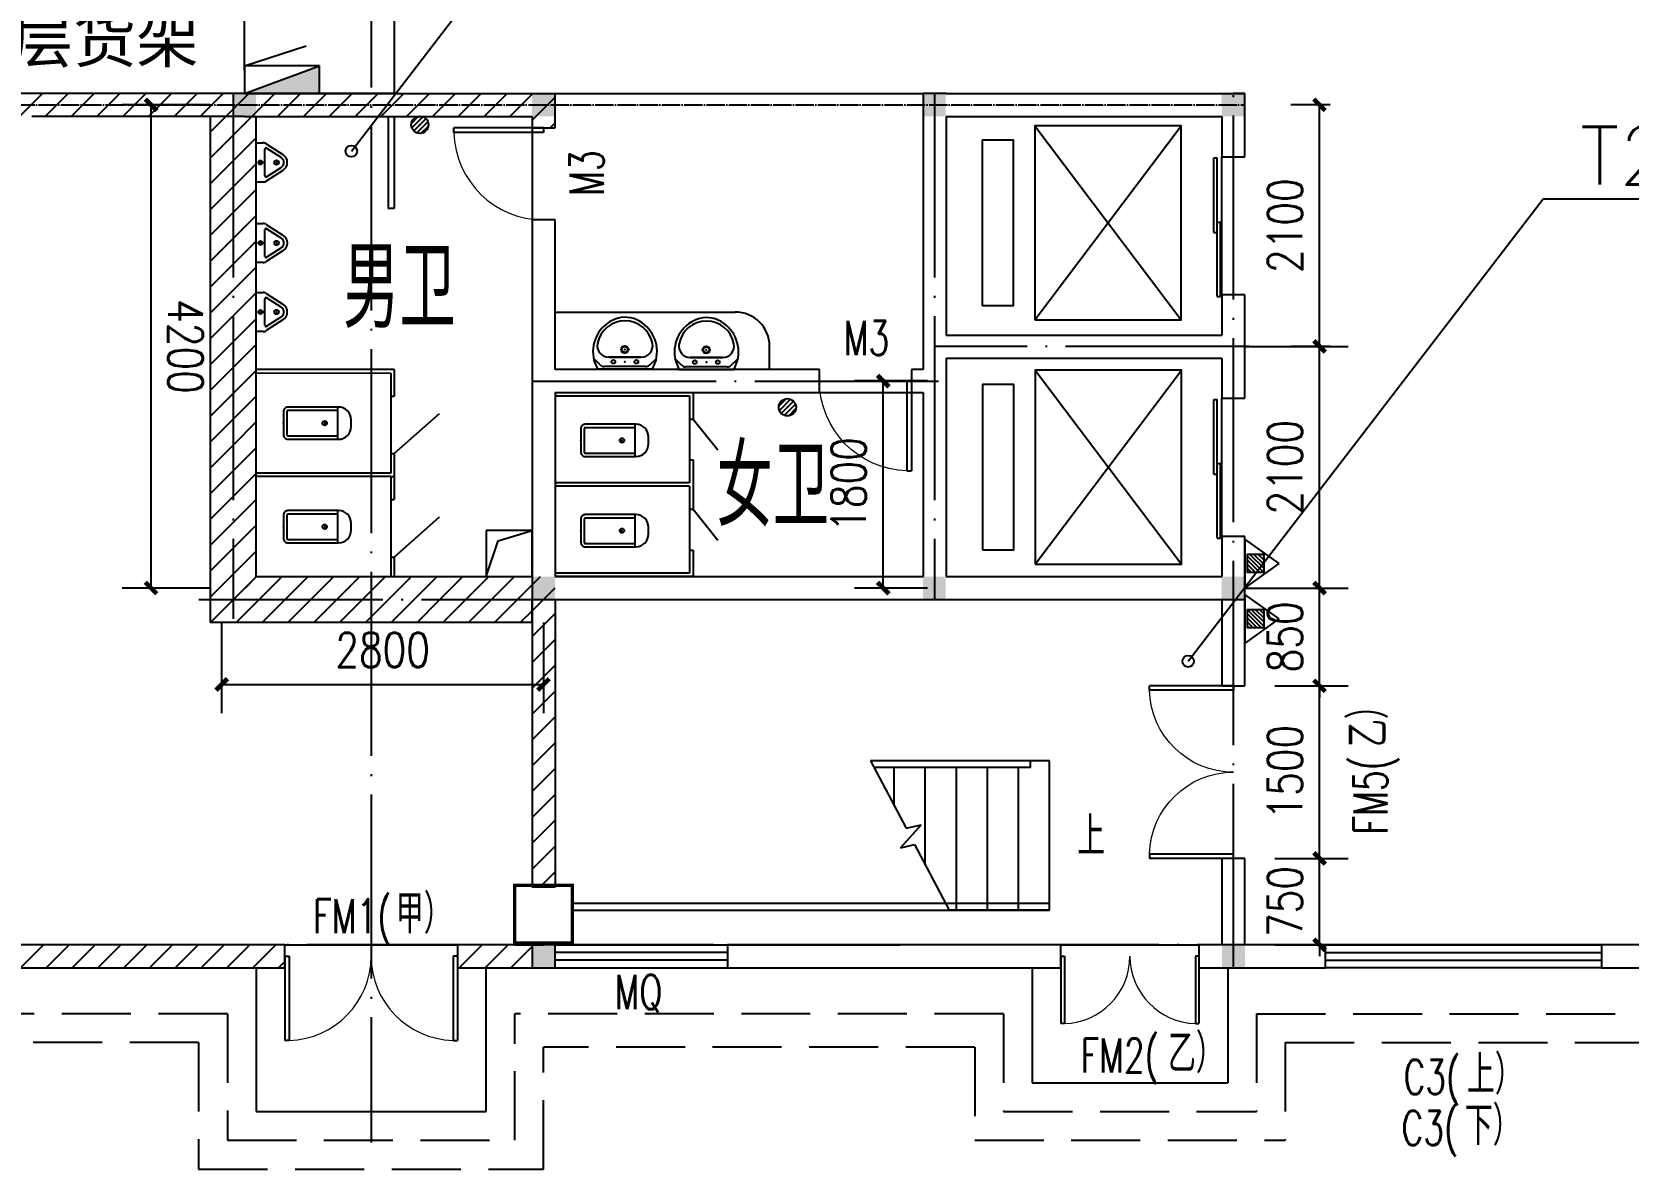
# Model space of a CAD drawing. Header units: millimetres. Extents: x 591771 to 1936534, y -622016 to 355666.
# Drawn here: x 619606 to 633488, y 241933 to 251817 of the extents above; entities that cross this region are included whole.
import ezdxf

# ---------------------------------------------------------------- set-up
doc = ezdxf.new("R2010")
doc.units = ezdxf.units.MM
doc.header["$LTSCALE"] = 80
doc.linetypes.add('DASH', pattern=[0.35, 0.25, -0.1])
doc.linetypes.add('DOTE', pattern=[2.42, 2, -0.2, 0.02, -0.2])
for name, color, linetype in [('00_LAYOUT', 7, 'Continuous'), ('\\M+5BDA8-\\M+5B3DF\\M+5B4E7', 3, 'Continuous'), ('\\M+5BDA8-\\M+5B4B0', 4, 'Continuous'), ('\\M+5BDA8-\\M+5BCFD\\M+5CDB7', 3, 'Continuous'), ('\\M+5BDA8-\\M+5BDE0\\M+5BEDF', 6, 'Continuous'), ('\\M+5BDA8-\\M+5C2A5\\M+5CCDD', 2, 'Continuous'), ('\\M+5BDA8-\\M+5C3C5', 4, 'Continuous'), ('\\M+5BDA8-\\M+5C3C5\\M+5B4B0\\M+5B1E0\\M+5BAC5', 7, 'Continuous'), ('\\M+5BDA8-\\M+5C7BD-\\M+5D7A9', 31, 'Continuous'), ('\\M+5BDA8-\\M+5D6E1', 17, 'DOTE'), ('\\M+5C1A2\\M+5C3E6\\M+5CFDF\\M+5CCF51', 7, 'Continuous'), ('\\M+5C1A2\\M+5C3E6\\M+5CFDF\\M+5CCF55', 140, 'Continuous'), ('\\M+5C1A2\\M+5C3E6\\M+5CFF4\\M+5CCF53', 252, 'Continuous'), ('\\M+5C5C5\\M+5CBAE', 1, 'Continuous'), ('EQUIP_\\M+5CFFB\\M+5BBF0\\M+5CBA8', 7, 'Continuous'), ('MHQ', 2, 'Continuous'), ('PUB_TEXT', 7, 'Continuous'), ('STAIR', 2, 'Continuous'), ('WALL', 31, 'Continuous')]:
    doc.layers.add(name, color=color, linetype=linetype)
doc.styles.add('_HZTXT', font='txt.shx', dxfattribs={"width": 0.8, "bigfont": 'hztxt.shx'})
doc.styles.add('A-STANDARD', font='SIMPLEX', dxfattribs={"bigfont": 'GBCBIG'})
doc.styles.add('A-WIN-LABEL', font='SIMPLEX', dxfattribs={"bigfont": 'GBCBIG'})
doc.styles.add('DIM_FONT', font='SIMPLEX.shx', dxfattribs={"width": 0.8})
doc.styles.get("Standard").update_dxf_attribs({"font": 'txt.shx', "height": 100, "bigfont": 'gbcbig.shx'})
doc.dimstyles.new('DIMN', dxfattribs={"dimtxt": 300, "dimasz": 100, "dimexe": 250, "dimexo": 300, "dimgap": 150, "dimtad": 1, "dimdec": 0, "dimzin": 0, "dimdsep": 46, "dimtxsty": 'DIM_FONT', "dimblk": 'ARCHTICK', "dimcen": 0.09, "dimclrt": 7, "dimazin": 2, "dimtfac": 1, "dimtdec": 0, "dimtix": 1, "dimtmove": 2, "dimatfit": 3, "dimldrblk": 'ARCHTICK', "dimfxl": 0, "dimtolj": 1, "dimtzin": 0, "dimarcsym": 0})
pattern_1 = [(45, (0, 0), (-112.2532, 112.2532), [])]

# ---------------------------------------------------------------- blocks, each defined once
blk = doc.blocks.new('A$C0A5937B2')
at = {"layer": 'MHQ'}
h = blk.add_hatch(dxfattribs=at)
h.set_pattern_fill('ANSI31', color=256, scale=10, style=0)
h.set_pattern_definition([(45, (9411.13, -1370.382), (-22.45064, 22.45064), [])])
h.paths.add_polyline_path([(363, 204), (162, 204), (162, 27), (363, 27)])
for points in [[(266, 371), (0, 0), (533, 0)], [(162, 204), (363, 204), (363, 27), (162, 27)]]:
    blk.add_lwpolyline(points, close=True, dxfattribs=at)
blk = doc.blocks.new('A$C152640FC')
at = {"layer": 'MHQ', "rotation": 270}
for p in [(0, 1135), (0, 533)]:
    blk.add_blockref('A$C0A5937B2', p, dxfattribs=at)
blk = doc.blocks.new('A$C56224EAA')
at = {"layer": 'MHQ', "xscale": 0.8, "yscale": 0.8, "zscale": 0.8, "rotation": 90}
blk.add_blockref('A$C152640FC', (908, 0), dxfattribs=at)
blk = doc.blocks.new('$TWTSYS$00000508')
for p, q in [((-0.5, 0.5), (0.324, 1.224)), ((-0.5, 0.5), (-0.5, -0.5)), ((-0.5, -0.5), (0.5, 0.5)), ((0.5, 0.5), (-0.5, 0.5)), ((0.5, -0.5), (0.5, 0.5)), ((-0.5, -0.5), (0.5, -0.5))]:
    blk.add_line(p, q)
blk.add_solid([(0.5, -0.5), (0.5, 0.5), (-0.5, -0.5)])
blk = doc.blocks.new('_ArchTick')
at = {"color": 0, "linetype": 'ByBlock', "const_width": 0.4}
blk.add_lwpolyline([(-0.5, -0.5), (0.5, 0.5)], dxfattribs=at)
blk = doc.blocks.new('*D229')
at = {"layer": '\\M+5BDA8-\\M+5B3DF\\M+5B4E7', "color": 0, "lineweight": -2, "transparency": 16777216}
for p, q in [((621156, 251183), (620392, 251183)), ((620642, 246983), (620642, 251183)), ((621156, 246983), (620392, 246983))]:
    blk.add_line(p, q, dxfattribs=at)
at = {"layer": 'Defpoints', "color": 0, "transparency": 16777216}
for p in [(620642, 251183), (621456, 251183), (621456, 246983)]:
    blk.add_point(p, dxfattribs=at)
at = {"layer": '\\M+5BDA8-\\M+5B3DF\\M+5B4E7', "color": 0, "lineweight": -2, "transparency": 16777216, "xscale": 100, "yscale": 100, "zscale": 100}
for p, rotation in [((620642, 251183), 90.00007879967757), ((620642, 246983), 270.0000787996776)]:
    blk.add_blockref('_ArchTick', p, dxfattribs=dict(at, rotation=rotation))
at = {"layer": '\\M+5BDA8-\\M+5B3DF\\M+5B4E7', "color": 7, "transparency": 16777216, "insert": (620942, 249083), "char_height": 300, "attachment_point": 5, "rotation": 270.0001, "style": 'DIM_FONT'}
blk.add_mtext('\\A1;4200', dxfattribs=at)
blk = doc.blocks.new('*D241')
at = {"layer": '\\M+5BDA8-\\M+5B3DF\\M+5B4E7', "color": 0, "lineweight": -2, "transparency": 16777216}
for p, q in [((630417, 244633), (631055, 244633)), ((630805, 244633), (630805, 244733)), ((630805, 243883), (630805, 244633)), ((630417, 243883), (631055, 243883)), ((630805, 243883), (630805, 243783))]:
    blk.add_line(p, q, dxfattribs=at)
at = {"layer": 'Defpoints', "color": 0, "transparency": 16777216}
for p in [(630117, 244633), (630805, 244633), (630117, 243883)]:
    blk.add_point(p, dxfattribs=at)
at = {"layer": '\\M+5BDA8-\\M+5B3DF\\M+5B4E7', "color": 0, "lineweight": -2, "transparency": 16777216, "xscale": 100, "yscale": 100, "zscale": 100}
for p, rotation in [((630805, 244633), 270), ((630805, 243883), 90)]:
    blk.add_blockref('_ArchTick', p, dxfattribs=dict(at, rotation=rotation))
at = {"layer": '\\M+5BDA8-\\M+5B3DF\\M+5B4E7', "color": 7, "transparency": 16777216, "insert": (630505, 244258), "char_height": 300, "attachment_point": 5, "rotation": 90, "style": 'DIM_FONT'}
blk.add_mtext('\\A1;750', dxfattribs=at)
blk = doc.blocks.new('*D242')
at = {"layer": '\\M+5BDA8-\\M+5B3DF\\M+5B4E7', "color": 0, "lineweight": -2, "transparency": 16777216}
for p, q in [((630417, 246133), (631055, 246133)), ((630805, 244633), (630805, 246133)), ((630417, 244633), (631055, 244633))]:
    blk.add_line(p, q, dxfattribs=at)
at = {"layer": 'Defpoints', "color": 0, "transparency": 16777216}
for p in [(630117, 246133), (630805, 246133), (630117, 244633)]:
    blk.add_point(p, dxfattribs=at)
at = {"layer": '\\M+5BDA8-\\M+5B3DF\\M+5B4E7', "color": 0, "lineweight": -2, "transparency": 16777216, "xscale": 100, "yscale": 100, "zscale": 100}
for p, rotation in [((630805, 246133), 90), ((630805, 244633), 270)]:
    blk.add_blockref('_ArchTick', p, dxfattribs=dict(at, rotation=rotation))
at = {"layer": '\\M+5BDA8-\\M+5B3DF\\M+5B4E7', "color": 7, "transparency": 16777216, "insert": (630505, 245383), "char_height": 300, "attachment_point": 5, "rotation": 90, "style": 'DIM_FONT'}
blk.add_mtext('\\A1;1500', dxfattribs=at)
blk = doc.blocks.new('*D243')
at = {"layer": '\\M+5BDA8-\\M+5B3DF\\M+5B4E7', "color": 0, "lineweight": -2, "transparency": 16777216}
for p, q in [((630417, 246983), (631055, 246983)), ((630805, 246983), (630805, 247083)), ((630805, 246133), (630805, 246983)), ((630417, 246133), (631055, 246133)), ((630805, 246133), (630805, 246033))]:
    blk.add_line(p, q, dxfattribs=at)
at = {"layer": 'Defpoints', "color": 0, "transparency": 16777216}
for p in [(630117, 246983), (630805, 246983), (630117, 246133)]:
    blk.add_point(p, dxfattribs=at)
at = {"layer": '\\M+5BDA8-\\M+5B3DF\\M+5B4E7', "color": 0, "lineweight": -2, "transparency": 16777216, "xscale": 100, "yscale": 100, "zscale": 100}
for p, rotation in [((630805, 246983), 270), ((630805, 246133), 90)]:
    blk.add_blockref('_ArchTick', p, dxfattribs=dict(at, rotation=rotation))
at = {"layer": '\\M+5BDA8-\\M+5B3DF\\M+5B4E7', "color": 7, "transparency": 16777216, "insert": (630505, 246558), "char_height": 300, "attachment_point": 5, "rotation": 90, "style": 'DIM_FONT'}
blk.add_mtext('\\A1;850', dxfattribs=at)
blk = doc.blocks.new('*D537')
at = {"layer": '\\M+5BDA8-\\M+5B3DF\\M+5B4E7', "color": 0, "lineweight": -2, "transparency": 16777216}
for p, q in [((621256, 246683), (621256, 245895)), ((624056, 246683), (624056, 245895)), ((621256, 246145), (624056, 246145))]:
    blk.add_line(p, q, dxfattribs=at)
at = {"layer": 'Defpoints', "color": 0, "transparency": 16777216}
for p in [(621256, 246983), (624056, 246983), (624056, 246145)]:
    blk.add_point(p, dxfattribs=at)
at = {"layer": '\\M+5BDA8-\\M+5B3DF\\M+5B4E7', "color": 0, "lineweight": -2, "transparency": 16777216, "xscale": 100, "yscale": 100, "zscale": 100, "rotation": 180}
blk.add_blockref('_ArchTick', (621256, 246145), dxfattribs=at)
at = {"layer": '\\M+5BDA8-\\M+5B3DF\\M+5B4E7', "color": 0, "lineweight": -2, "transparency": 16777216, "xscale": 100, "yscale": 100, "zscale": 100}
blk.add_blockref('_ArchTick', (624056, 246145), dxfattribs=at)
at = {"layer": '\\M+5BDA8-\\M+5B3DF\\M+5B4E7', "color": 7, "transparency": 16777216, "insert": (622656, 246445), "char_height": 300, "attachment_point": 5, "style": 'DIM_FONT'}
blk.add_mtext('\\A1;2800', dxfattribs=at)
blk = doc.blocks.new('*D551')
at = {"layer": '\\M+5BDA8-\\M+5B3DF\\M+5B4E7', "color": 0, "lineweight": -2, "transparency": 16777216}
for p, q in [((630163, 249083), (631055, 249083)), ((630805, 246983), (630805, 249083)), ((630163, 246983), (631055, 246983))]:
    blk.add_line(p, q, dxfattribs=at)
at = {"layer": 'Defpoints', "color": 0, "transparency": 16777216}
for p in [(629863, 249083), (630805, 249083), (629863, 246983)]:
    blk.add_point(p, dxfattribs=at)
at = {"layer": '\\M+5BDA8-\\M+5B3DF\\M+5B4E7', "color": 0, "lineweight": -2, "transparency": 16777216, "xscale": 100, "yscale": 100, "zscale": 100}
for p, rotation in [((630805, 249083), 90), ((630805, 246983), 270)]:
    blk.add_blockref('_ArchTick', p, dxfattribs=dict(at, rotation=rotation))
at = {"layer": '\\M+5BDA8-\\M+5B3DF\\M+5B4E7', "color": 7, "transparency": 16777216, "insert": (630505, 248033), "char_height": 300, "attachment_point": 5, "rotation": 90, "style": 'DIM_FONT'}
blk.add_mtext('\\A1;2100', dxfattribs=at)
blk = doc.blocks.new('*D552')
at = {"layer": '\\M+5BDA8-\\M+5B3DF\\M+5B4E7', "color": 0, "lineweight": -2, "transparency": 16777216}
for p, q in [((630898, 251183), (630555, 251183)), ((630805, 249083), (630805, 251183)), ((630898, 249083), (630555, 249083))]:
    blk.add_line(p, q, dxfattribs=at)
at = {"layer": 'Defpoints', "color": 0, "transparency": 16777216}
for p in [(630805, 251183), (631198, 251183), (631198, 249083)]:
    blk.add_point(p, dxfattribs=at)
at = {"layer": '\\M+5BDA8-\\M+5B3DF\\M+5B4E7', "color": 0, "lineweight": -2, "transparency": 16777216, "xscale": 100, "yscale": 100, "zscale": 100}
for p, rotation in [((630805, 251183), 90), ((630805, 249083), 270)]:
    blk.add_blockref('_ArchTick', p, dxfattribs=dict(at, rotation=rotation))
at = {"layer": '\\M+5BDA8-\\M+5B3DF\\M+5B4E7', "color": 7, "transparency": 16777216, "insert": (630505, 250133), "char_height": 300, "attachment_point": 5, "rotation": 90, "style": 'DIM_FONT'}
blk.add_mtext('\\A1;2100', dxfattribs=at)
blk = doc.blocks.new('*D556')
at = {"layer": '\\M+5BDA8-\\M+5B3DF\\M+5B4E7', "color": 0, "lineweight": -2, "transparency": 16777216}
for p, q in [((611406, 251483), (611406, 253035)), ((621456, 251483), (621456, 253035)), ((611406, 252785), (621456, 252785))]:
    blk.add_line(p, q, dxfattribs=at)
at = {"layer": 'Defpoints', "color": 0, "transparency": 16777216}
for p in [(621456, 252785), (611406, 251183), (621456, 251183)]:
    blk.add_point(p, dxfattribs=at)
at = {"layer": '\\M+5BDA8-\\M+5B3DF\\M+5B4E7', "color": 0, "lineweight": -2, "transparency": 16777216, "xscale": 100, "yscale": 100, "zscale": 100, "rotation": 180}
blk.add_blockref('_ArchTick', (611406, 252785), dxfattribs=at)
at = {"layer": '\\M+5BDA8-\\M+5B3DF\\M+5B4E7', "color": 0, "lineweight": -2, "transparency": 16777216, "xscale": 100, "yscale": 100, "zscale": 100}
blk.add_blockref('_ArchTick', (621456, 252785), dxfattribs=at)
at = {"layer": '\\M+5BDA8-\\M+5B3DF\\M+5B4E7', "color": 7, "transparency": 16777216, "insert": (616431, 253085), "char_height": 300, "attachment_point": 5, "style": 'DIM_FONT'}
blk.add_mtext('\\A1;10050', dxfattribs=at)
blk = doc.blocks.new('*D560')
at = {"layer": '\\M+5BDA8-\\M+5B3DF\\M+5B4E7', "color": 0, "lineweight": -2, "transparency": 16777216}
for p, q in [((627396, 248783), (626760, 248783)), ((627010, 246983), (627010, 248783)), ((627396, 246983), (626760, 246983))]:
    blk.add_line(p, q, dxfattribs=at)
at = {"layer": 'Defpoints', "color": 0, "transparency": 16777216}
for p in [(627010, 248783), (627696, 248783), (627696, 246983)]:
    blk.add_point(p, dxfattribs=at)
at = {"layer": '\\M+5BDA8-\\M+5B3DF\\M+5B4E7', "color": 0, "lineweight": -2, "transparency": 16777216, "xscale": 100, "yscale": 100, "zscale": 100}
for p, rotation in [((627010, 248783), 90), ((627010, 246983), 270)]:
    blk.add_blockref('_ArchTick', p, dxfattribs=dict(at, rotation=rotation))
at = {"layer": '\\M+5BDA8-\\M+5B3DF\\M+5B4E7', "color": 7, "transparency": 16777216, "insert": (626710, 247883), "char_height": 300, "attachment_point": 5, "rotation": 90, "style": 'DIM_FONT'}
blk.add_mtext('\\A1;1800', dxfattribs=at)
blk = doc.blocks.new('\\M+5B6FE\\M+5CEAC\\M+5C3C5\\M+5BFE2$\\M+5CFB5\\M+5CDB3\\M+5CDBC\\M+5BFE2$00000108')
for p, q in [((-0.5, 0), (-0.5, 0.4875)), ((-0.475, 0.4875), (-0.5, 0.4875)), ((-0.475, 0), (-0.475, 0.4875)), ((0.475, 0), (0.475, 0.4875)), ((0.475, 0.4875), (0.5, 0.4875)), ((0.5, 0), (0.5, 0.4875)), ((-0.5, 0), (-0.475, 0)), ((0.5, 0), (0.475, 0))]:
    blk.add_line(p, q)
at = {"lineweight": 13}
for centre, start, end in [((-0.4875, 0), 0, 88.53072), ((0.4875, 0), 91.46928, 180)]:
    blk.add_arc(centre, 0.4875, start, end, dxfattribs=at)
blk = doc.blocks.new('\\M+5B6FE\\M+5CEAC\\M+5C3C5\\M+5BFE2$\\M+5CFB5\\M+5CDB3\\M+5CDBC\\M+5BFE2$00000140')
at = {"color": 0, "linetype": 'Continuous'}
for p, q in [((0.049, 0.85, -468.75), (-0.491, 0.85, -468.75)), ((-0.491, 0.85, -468.75), (-0.491, 0.71, -468.75)), ((0.049, 0.85, -468.75), (0.049, 0.71, -468.75)), ((0.049, 0.71, -468.75), (-0.491, 0.71, -468.75)), ((-0.027, 0.71, -468.75), (-0.027, 0.57, -468.75)), ((0.513, 0.71, -468.75), (-0.027, 0.71, -468.75)), ((0.513, 0.71, -468.75), (0.513, 0.57, -468.75)), ((0.5, 0.5, -468.75), (-0.5, 0.5, -468.75)), ((0.513, 0.57, -468.75), (-0.027, 0.57, -468.75))]:
    blk.add_line(p, q, dxfattribs=at)
blk = doc.blocks.new('\\M+5B6FE\\M+5CEAC\\M+5B4B0\\M+5BFE2$\\M+5CFB5\\M+5CDB3\\M+5CDBC\\M+5BFE2$00000001')
at = {"color": 0}
for points in [[(-0.5, 0.5), (-0.5, -0.5)], [(-0.5, 0.5), (0.5, 0.5)], [(0.5, -0.5), (0.5, 0.5)], [(0.5, 0.1667), (-0.5, 0.1667)], [(0.5, -0.1667), (-0.5, -0.1667)], [(-0.5, -0.5), (0.5, -0.5)]]:
    blk.add_lwpolyline(points, dxfattribs=at)
blk = doc.blocks.new('\\M+5B6FE\\M+5CEAC\\M+5C3C5\\M+5BFE2$\\M+5CFB5\\M+5CDB3\\M+5CDBC\\M+5BFE2$00000107')
at = {"color": 0}
for p, q in [((0.45, 0.975), (0.5, 0.975)), ((0.45, 0), (0.45, 0.975)), ((0.5, 0), (0.5, 0.975)), ((0.5, 0), (0.45, 0))]:
    blk.add_line(p, q, dxfattribs=at)
at = {"color": 0, "lineweight": 13}
blk.add_arc((0.475, 0), 0.975, 91.4693, 180, dxfattribs=at)
blk = doc.blocks.new('\\M+5BDE0\\M+5BEDF\\M+5BFE2$\\M+5CFB5\\M+5CDB3\\M+5CDBC\\M+5BFE2$00000035')
at = {"color": 0}
for p, q in [((-110, -40, 0), (-110, -470, 0)), ((100, -30, 0), (-100, -30, 0)), ((110, -470, 0), (110, -40, 0))]:
    blk.add_line(p, q, dxfattribs=at)
at = {"color": 0, "elevation": 0}
blk.add_lwpolyline([(100, 0), (-100, 0, 0.414214), (-140, -40), (-140, -480, 0.414214), (-30, -590), (30, -590, 0.414214), (140, -480), (140, -40, 0.414214)], format="xyb", close=True, dxfattribs=at)
blk.add_lwpolyline([(140, -470), (-140, -470)], dxfattribs=at)
at = {"color": 0}
blk.add_circle((0, -359, 0), 20, dxfattribs=at)
for centre, start, end in [((-100, -40, 0), 90, 180), ((100, -40, 0), 0, 90)]:
    blk.add_arc(centre, 10, start, end, dxfattribs=at)
for p in [(0, 0), (0, -359, 0)]:
    blk.add_point(p, dxfattribs=at)
blk = doc.blocks.new('\\M+5BDE0\\M+5BEDF\\M+5BFE2$\\M+5CFB5\\M+5CDB3\\M+5CDBC\\M+5BFE2$00000054')
at = {"color": 0}
for p, q in [((-124, -91, 0), (-43, -216, 0)), ((-116, -76, 0), (116, -76, 0)), ((43, -216, 0), (124, -91, 0))]:
    blk.add_line(p, q, dxfattribs=at)
at = {"color": 0, "elevation": 0}
blk.add_lwpolyline([(69, -231, -0.57735), (-69, -231), (-162, -88, -0.145378), (-170, -61), (-170, 0), (170, 0), (170, -61, -0.145378), (162, -88)], format="xyb", close=True, dxfattribs=at)
at = {"color": 0}
for centre, radius in [((0, -38, 0), 17.7), ((0, -177, 0), 20)]:
    blk.add_circle(centre, radius, dxfattribs=at)
for centre, radius, start, end in [((-116, -86, 0), 10, 90, 213.0863), ((116, -86, 0), 10, 326.9137, 90), ((0, -191, 0), 50, 210, 330)]:
    blk.add_arc(centre, radius, start, end, dxfattribs=at)
for p in [(0, -38, 0), (0, -177, 0)]:
    blk.add_point(p, dxfattribs=at)
blk = doc.blocks.new('\\M+5BDE0\\M+5BEDF\\M+5BFE2$\\M+5CFB5\\M+5CDB3\\M+5CDBC\\M+5BFE2$00000006')
for p, q in [((-74, 11), (-11, 74)), ((-70, -27), (27, 70)), ((-53, -53), (53, 53)), ((-27, -70), (70, 27)), ((11, -74), (74, -11))]:
    blk.add_line(p, q)
blk.add_circle((0, 0), 75)
blk.add_point((0, 0))
blk = doc.blocks.new('\\M+5BDE0\\M+5BEDF\\M+5BFE2$\\M+5CFB5\\M+5CDB3\\M+5CDBC\\M+5BFE2$00000013')
at = {"color": 0}
for p, q in [((-238, 0), (238, 0)), ((-214, -36), (-272, -91)), ((-180, -23), (180, -23)), ((-142, -105), (140, -105)), ((140, -105), (-142, -105)), ((216, -37), (268, -91))]:
    blk.add_line(p, q, dxfattribs=at)
blk.add_lwpolyline([(-104, -430, 0.224698), (110, -425, 0.348046), (269, -79), (239, 0), (-241, 0), (-271, -79, 0.356844)], format="xyb", close=True, dxfattribs=at)
for centre, radius in [((-100, -65), 16.3), ((100, -65), 16.3), ((1, -172), 31.6)]:
    blk.add_circle(centre, radius, dxfattribs=at)
at = {"color": 0, "lineweight": 13}
blk.add_circle((1, -172), 23, dxfattribs=at)
at = {"color": 0}
for centre, radius, start, end in [((-142, -205), 100, 90, 190.5602), ((-180, -73), 50, 90, 133.181), ((140, -205), 100, 349.4398, 90), ((180, -73), 50, 44.5607, 90), ((-1, -179), 243, 190.5602, 349.4398)]:
    blk.add_arc(centre, radius, start, end, dxfattribs=at)
for p in [(0, -65), (1, -172)]:
    blk.add_point(p, dxfattribs=at)

msp = doc.modelspace()

# ---------------------------------------------------------------- hatches: boundary and pattern name
at = {"layer": '\\M+5C1A2\\M+5C3E6\\M+5CFF4\\M+5CCF53'}
h = msp.add_hatch(dxfattribs=at)
h.set_pattern_fill('ANSI31', color=256, scale=100, style=0)
h.set_pattern_definition(pattern_1)
h.paths.add_polyline_path([(606406.1, 251632.5), (606206.1, 251632.5), (606206.1, 250503.4), (606406.1, 250503.4), (606406.1, 251082.5), (608806.1, 251082.5), (608806.1, 249482.5), (608706.1, 249482.5), (608706.1, 249282.5), (609006.1, 249282.5), (609006.1, 251082.5), (611306.1, 251082.5), (611306.2, 243882.5), (611506.2, 243882.5), (611506.1, 251082.5), (621356.1, 251082.5), (621356.1, 246882.5), (621556.1, 246882.5), (621556.1, 251082.5), (621556.1, 251282.5), (606406.1, 251282.5)])
for points in [[(621354.6, 251082.4), (621554.6, 251082.4), (621554.6, 251282.4), (621354.6, 251282.4)], [(623954.7, 251082.4), (624154.7, 251082.4), (624154.7, 251282.4), (623954.7, 251282.4)], [(627354.6, 251082.4), (627554.6, 251082.4), (627554.6, 251282.4), (627354.6, 251282.4)], [(629954.5, 251082.4), (630154.5, 251082.4), (630154.5, 251282.4), (629954.5, 251282.4)], [(623954.7, 246882.4), (624154.7, 246882.4), (624154.7, 247082.4), (623954.7, 247082.4)], [(627354.6, 246882.4), (627554.6, 246882.4), (627554.6, 247082.4), (627354.6, 247082.4)], [(629954.5, 246882.4), (630154.5, 246882.4), (630154.5, 247082.4), (629954.5, 247082.4)], [(623956.2, 243682.5), (624156.2, 243682.5), (624156.2, 243882.5), (623956.2, 243882.5)], [(629957.1, 243685.4), (630157.1, 243685.4), (630157.1, 243885.4), (629957.1, 243885.4)]]:
    msp.add_hatch(color=256, dxfattribs=at).paths.add_polyline_path(points)
h = msp.add_hatch(dxfattribs=at)
h.set_pattern_fill('ANSI31', color=256, scale=100, style=0)
h.set_pattern_definition(pattern_1)
h.paths.add_polyline_path([(621556.1, 251082.5), (621556.1, 251082.5), (623956.2, 251082.5), (623956.2, 250982.5), (624156.2, 250982.5), (624156.2, 251282.5), (621556.1, 251282.5)])
h = msp.add_hatch(dxfattribs=at)
h.set_pattern_fill('ANSI31', color=256, scale=100, style=0)
h.set_pattern_definition(pattern_1)
h.paths.add_polyline_path([(621156.2, 251082.5), (621156.2, 246882.5), (621356.1, 246882.5), (621356.1, 251082.5)])
h = msp.add_hatch(dxfattribs=at)
h.set_pattern_fill('ANSI31', color=256, scale=100, style=0)
h.set_pattern_definition(pattern_1)
h.paths.add_polyline_path([(621556.1, 247082.5), (621456.1, 246979.2), (621356.1, 246882.5), (623956.2, 246882.5), (623956.2, 244398.2), (624156.2, 244398.2), (624156.2, 247082.5)])
h = msp.add_hatch(dxfattribs=at)
h.set_pattern_fill('ANSI31', color=256, scale=100, style=0)
h.set_pattern_definition(pattern_1)
h.paths.add_polyline_path([(621356.2, 246882.5), (621156.2, 246682.5), (623956.2, 246682.5), (623956.2, 246882.5)])
h = msp.add_hatch(dxfattribs=at)
h.set_pattern_fill('ANSI31', color=256, scale=100, style=0)
h.set_pattern_definition(pattern_1)
h.paths.add_polyline_path([(621806.2, 243882.5), (618659.5, 243882.5), (618659.5, 243682.5), (621806.2, 243682.5), (621806.2, 243882.5)])
h = msp.add_hatch(dxfattribs=at)
h.set_pattern_fill('ANSI31', color=256, scale=100, style=0)
h.set_pattern_definition(pattern_1)
h.paths.add_polyline_path([(623306.2, 243882.5), (623306.2, 243882.5), (623306.2, 243682.5), (623956.2, 243682.5), (623956.2, 243882.5)])

# ---------------------------------------------------------------- linework, layer by layer
at = {"layer": '00_LAYOUT', "color": 254}
msp.add_lwpolyline([(617756.1, 251282.5), (617756.1, 252082.5), (622756.1, 252082.5), (622756.1, 251282.5)], close=True, dxfattribs=at)
at = {"layer": '\\M+5BDA8-\\M+5B3DF\\M+5B4E7'}
for p, q in [((622384.1, 250781.1), (625471.9, 254801)), ((629662.3, 246346.4), (632750.1, 250366.3)), ((632750.1, 250366.3), (636271.8, 250366.3))]:
    msp.add_line(p, q, dxfattribs=at)
for centre in [(622384.1, 250781.1), (629662.3, 246346.4)]:
    msp.add_circle(centre, 50, dxfattribs=at)
at = {"layer": '\\M+5BDA8-\\M+5BCFD\\M+5CDB7'}
msp.add_lwpolyline([(628591.2, 244832.5, 0, 0, 0), (627676.2, 244832.5, 80, 0, 0), (627376.2, 244832.5, 0, 0, 0)], format="xyseb", dxfattribs=at)
at = {"layer": '\\M+5BDA8-\\M+5C2A5\\M+5CCDD'}
for p, q in [((628291.2, 245482.5), (626900, 245482.5)), ((626900, 245482.5), (627208.7, 244894.4)), ((628291.2, 245482.5), (626900, 245482.5)), ((628456.2, 245482.5), (628291.2, 245482.5)), ((628291.2, 245422.5), (628291.2, 245482.5)), ((628456.2, 244182.5), (628456.2, 245482.5)), ((628291.2, 245422.5), (626931.5, 245422.5)), ((627106.2, 245089.7), (627106.2, 245422.5)), ((627376.2, 244575.3), (627376.2, 245422.5)), ((627646.2, 244182.5), (627646.2, 245422.5)), ((627916.2, 244182.5), (627916.2, 245422.5)), ((628186.2, 244182.5), (628186.2, 245422.5)), ((627340.4, 244924.1), (627159.4, 244725.1)), ((627208.7, 244894.4), (627340.4, 244924.1)), ((627159.4, 244725.1), (627282.9, 244753)), ((627282.9, 244753), (627582.3, 244182.5)), ((628456.2, 244182.5), (627582.3, 244182.5))]:
    msp.add_line(p, q, dxfattribs=at)
at = {"layer": '\\M+5BDA8-\\M+5C3C5'}
for p, q in [((624305.5, 244242.5), (628456.2, 244242.5)), ((624305.5, 244182.5), (628456.2, 244182.5))]:
    msp.add_line(p, q, dxfattribs=at)
at = {"layer": '\\M+5BDA8-\\M+5C7BD-\\M+5D7A9'}
for p, q in [((621456.2, 251282.5), (619606.1, 251282.5)), ((621456.1, 251282.5), (624156.2, 251282.5)), ((624156.2, 250982.5), (624156.2, 251282.5)), ((627356.2, 251282.5), (627356.2, 251182.5)), ((627556.2, 251282.5), (627356.2, 251282.5)), ((627556.2, 251282.5), (630156.1, 251282.5)), ((627556.2, 251282.5), (627556.2, 251282.5)), ((630156.1, 250732.5), (630156.1, 251282.5)), ((627356.2, 251182.5), (627356.2, 249082.5)), ((621456.2, 251082.5), (619606.1, 251082.5)), ((621156.2, 251082.5), (621156.2, 246682.5)), ((621456.1, 251082.5), (623956.2, 251082.5)), ((621556.1, 247082.5), (621556.1, 251082.5)), ((623956.2, 251082.5), (623956.2, 250982.5)), ((627556.2, 251082.5), (629956.1, 251082.5)), ((627556.2, 251082.5), (627556.2, 249182.5)), ((629956.1, 251082.5), (629956.1, 250732.5)), ((623956.2, 250982.5), (624156.2, 250982.5)), ((629956.1, 250732.5), (630156.1, 250732.5)), ((624156.2, 250182.5), (623956.2, 250182.5)), ((623956.2, 250182.5), (623956.2, 248782.5)), ((624156.2, 248882.5), (624156.2, 250182.5)), ((630156.1, 249532.5), (629956.1, 249532.5)), ((629956.1, 249532.5), (629956.1, 249182.5)), ((630156.1, 249082.5), (630156.1, 249532.5)), ((627356.2, 249082.5), (627356.2, 248882.5)), ((627556.2, 249182.5), (629956.1, 249182.5)), ((630156.1, 248632.5), (630156.1, 249082.5)), ((627556.2, 248982.5), (629956.1, 248982.5)), ((627556.2, 248982.5), (627556.2, 248782.5)), ((629956.1, 248982.5), (629956.1, 248632.5)), ((623956.2, 248782.5), (623956.2, 248182.5)), ((626456.2, 248882.5), (624156.2, 248882.5)), ((626456.2, 248682.5), (626456.2, 248882.5)), ((627356.2, 248882.5), (627256.2, 248882.5)), ((627256.2, 248882.5), (627256.2, 248682.5)), ((627556.2, 248782.5), (627556.2, 247082.5)), ((624156.2, 248682.5), (626456.2, 248682.5)), ((624156.2, 248682.5), (624156.2, 248182.5)), ((627256.2, 248682.5), (627356.2, 248682.5)), ((627356.2, 248682.5), (627356.2, 247082.5)), ((629956.1, 248632.5), (630156.1, 248632.5)), ((623956.2, 248182.5), (623956.2, 246982.5)), ((624156.2, 248182.5), (624156.2, 247082.5)), ((630156.1, 247432.5), (629956.1, 247432.5)), ((629956.1, 247432.5), (629956.1, 247082.5)), ((630156.1, 246982.5), (630156.1, 247432.5)), ((621556.1, 247082.5), (623956.2, 247082.5)), ((623956.2, 246982.5), (623956.2, 244382.5)), ((624156.2, 247082.5), (627356.2, 247082.5)), ((627556.2, 247082.5), (629956.1, 247082.5)), ((630156.1, 246132.6), (630156.1, 246982.5)), ((623956.2, 246682.5), (623956.2, 246882.5)), ((624156.2, 246882.5), (624156.2, 244382.5)), ((624156.2, 246882.5), (627456.2, 246882.5)), ((627456.2, 246882.5), (629956.1, 246882.5)), ((629956.1, 246882.5), (629956.1, 246132.6)), ((623956.2, 246682.5), (621156.2, 246682.5)), ((629956.1, 246132.6), (630156.1, 246132.6)), ((630156.1, 244632.6), (629956.1, 244632.6)), ((629956.1, 244632.6), (629956.1, 243882.5)), ((630156.1, 243882.5), (630156.1, 244632.6)), ((624156.2, 244382.5), (623956.2, 244382.5)), ((621806.2, 243882.5), (618659.5, 243882.5)), ((621806.2, 243682.5), (621806.2, 243882.5)), ((623806.2, 243882.5), (623306.2, 243882.5)), ((623306.2, 243882.5), (623306.2, 243682.5)), ((623806.2, 243882.5), (624056.2, 243882.5)), ((624156.2, 243882.5), (624056.2, 243882.5)), ((624156.2, 243682.5), (624156.2, 243882.5)), ((628556.1, 243882.5), (625656.2, 243882.5)), ((625656.2, 243882.5), (625656.2, 243682.5)), ((628556.1, 243682.5), (628556.1, 243882.5)), ((629956.1, 243882.5), (629756.1, 243882.5)), ((629756.1, 243882.5), (629756.1, 243682.5)), ((630856.2, 243882.5), (630156.1, 243882.5)), ((630856.2, 243682.5), (630856.2, 243882.5)), ((630856.2, 243682.5), (630856.2, 243882.5)), ((630856.2, 243882.5), (633256.2, 243882.5)), ((630856.2, 243682.5), (630856.2, 243882.5)), ((630856.2, 243882.5), (633256.2, 243882.5)), ((634056.2, 243882.5), (633256.2, 243882.5)), ((633256.2, 243882.5), (633256.2, 243682.5)), ((633256.2, 243882.5), (633256.2, 243682.5)), ((633256.2, 243882.5), (633256.2, 243682.5)), ((618659.5, 243682.5), (621806.2, 243682.5)), ((623306.2, 243682.5), (623806.2, 243682.5)), ((623806.2, 243682.5), (624056.2, 243682.5)), ((624056.2, 243682.5), (624156.2, 243682.5)), ((625656.2, 243682.5), (628556.1, 243682.5)), ((629756.1, 243682.5), (630056.1, 243682.5)), ((630056.1, 243682.5), (630856.2, 243682.5)), ((633256.2, 243682.5), (630856.2, 243682.5)), ((633256.2, 243682.5), (630856.2, 243682.5)), ((633256.2, 243682.5), (634056.2, 243682.5))]:
    msp.add_line(p, q, dxfattribs=at)
at = {"layer": '\\M+5BDA8-\\M+5D6E1', "ltscale": 10}
for p, q in [((622556.1, 280037), (622556.2, 242164.8)), ((621356.2, 251282.5), (621356.2, 246716.8)), ((627456.2, 251282.5), (627456.2, 246882.5)), ((630056.1, 243682.5), (630056.1, 251282.5)), ((630196.7, 249082.5), (627456.2, 249082.5)), ((623956.2, 248782.5), (627556.2, 248782.5)), ((621057.6, 246882.5), (630156.1, 246882.5)), ((662317.9, 243882.5), (604089.6, 243882.5))]:
    msp.add_line(p, q, dxfattribs=at)
at = {"layer": '\\M+5BDA8-\\M+5D6E1'}
msp.add_line((606306.1, 251182.5), (630156.1, 251182.5), dxfattribs=at)
at = {"layer": '\\M+5C1A2\\M+5C3E6\\M+5CFDF\\M+5CCF51'}
for p, q in [((624156.2, 251282.5), (627356.2, 251282.5)), ((622705.8, 251082.5), (622705.8, 250282.5)), ((622755.8, 251082.5), (622755.8, 250582.5)), ((623956.2, 250982.5), (623956.2, 250182.5)), ((622755.8, 250582.5), (622755.8, 250282.5)), ((622755.8, 250282.5), (622705.8, 250282.5)), ((624156.2, 249382.5), (625721.8, 249382.5)), ((626021.8, 248882.1), (626021.8, 249082.5)), ((621556, 248852.5), (622726.2, 248852.3)), ((622756.2, 248882.2), (621556.1, 248882.2)), ((622726.2, 248852.3), (622726.2, 247982.4)), ((622756.2, 248882.2), (622756.2, 248652.3)), ((622726.2, 248652.3), (622756.2, 248652.3)), ((624156.2, 248682.5), (625356.2, 248682.5)), ((624156.2, 248652.5), (625326.2, 248652.5)), ((625326.2, 248652.5), (625326.2, 247897.5)), ((625356.2, 248682.5), (625356.2, 248452.5)), ((626456.2, 248682.5), (627256.2, 248682.5)), ((622756.2, 248152.3), (623152.2, 248500.8)), ((625326.2, 248452.5), (625356.2, 248452.5)), ((625356.2, 248452.5), (625572.6, 248184.8)), ((622726.2, 248152.3), (622756.2, 248152.3)), ((622756.2, 248152.3), (622756.2, 247752.3)), ((625326.2, 248097.5), (625356.2, 248097.5)), ((625356.2, 248097.5), (625356.2, 247667.5)), ((622726.2, 247982.4), (621556.1, 247982.4)), ((622726.2, 247952.3), (621556.1, 247952.3)), ((622726.2, 247952.3), (622726.2, 247082.5)), ((622726.2, 247952.3), (622756.2, 247952.3)), ((625326.2, 247897.5), (624156.2, 247897.5)), ((625326.2, 247867.5), (624156.2, 247867.5)), ((625326.2, 247867.5), (625326.2, 247112.5)), ((622726.2, 247752.3), (622756.2, 247752.3)), ((625326.2, 247667.5), (625356.2, 247667.5)), ((625356.2, 247667.5), (625572.6, 247399.8)), ((622756.2, 247252.3), (623152.2, 247600.8)), ((622726.2, 247252.3), (622756.2, 247252.3)), ((622756.2, 247252.3), (622756.2, 247082.5)), ((625326.2, 247312.5), (625356.2, 247312.5)), ((625356.2, 247312.5), (625356.2, 247082.5)), ((625326.2, 247112.5), (624156.2, 247112.5)), ((625356.2, 247082.5), (624156.2, 247082.5)), ((621806.2, 243882.5), (623306.2, 243882.5)), ((621556.2, 243682.5), (621556.2, 242432.5)), ((623556.2, 242432.5), (623556.2, 243682.5)), ((621556.2, 242432.5), (623556.2, 242432.5))]:
    msp.add_line(p, q, dxfattribs=at)
msp.add_arc((625721.8, 249082.5), 300, 0, 90, dxfattribs=at)
at = {"layer": '\\M+5C1A2\\M+5C3E6\\M+5CFDF\\M+5CCF55'}
for p, q in [((628556.1, 243882.5), (629756.1, 243882.5)), ((628306.1, 243682.5), (628306.1, 242682.5)), ((630006.1, 243682.5), (630006.1, 242682.5)), ((628306.1, 242682.5), (630006.1, 242682.5))]:
    msp.add_line(p, q, dxfattribs=at)
msp.add_lwpolyline([(623956.2, 243682.5), (624156.2, 243682.5), (624156.2, 243882.5), (623956.2, 243882.5)], close=True, dxfattribs=at)
at = {"layer": '\\M+5C1A2\\M+5C3E6\\M+5CFF4\\M+5CCF53'}
msp.add_line((630931.3, 243882.5), (633031.3, 243882.5), dxfattribs=at)
at = {"layer": '\\M+5C1A2\\M+5C3E6\\M+5CFF4\\M+5CCF53', "const_width": 30}
msp.add_lwpolyline([(623805.5, 244398.2), (624305.5, 244398.2), (624305.5, 243898.2), (623805.5, 243898.2), (623805.5, 244398.2)], dxfattribs=at)
at = {"layer": '\\M+5C5C5\\M+5CBAE', "linetype": 'DASH', "ltscale": 30}
for p, q in [((621306.2, 243282.5), (614006.2, 243282.5)), ((621306.2, 243282.5), (621306.2, 242182.5)), ((623806.2, 242182.5), (623806.2, 243282.5)), ((628056.1, 243282.5), (623806.2, 243282.5)), ((628056.1, 243282.5), (628056.1, 242432.5)), ((630256.1, 243282.5), (634056.2, 243282.5)), ((630256.1, 243282.5), (630256.1, 242432.5)), ((621056.2, 243032.5), (614256.2, 243032.5)), ((621056.2, 243032.5), (621056.2, 241932.5)), ((624056.2, 241932.5), (624056.2, 242992.3)), ((627806.1, 242992.3), (624056.2, 242992.3)), ((627806.1, 242992.3), (627806.1, 242182.5)), ((630506.1, 243032.5), (633806.2, 243032.5)), ((630506.1, 243032.5), (630506.1, 242182.5)), ((628056.1, 242432.5), (630256.1, 242432.5)), ((621306.2, 242182.5), (623806.2, 242182.5)), ((627806.1, 242182.5), (630506.1, 242182.5)), ((621056.2, 241932.5), (624056.2, 241932.5))]:
    msp.add_line(p, q, dxfattribs=at)
at = {"layer": 'PUB_TEXT'}
for points in [[(623556.2, 247482.5), (623556.2, 247082.5), (623956.2, 247082.5), (623956.2, 247482.5), (623556.2, 247482.5)], [(623556.2, 247082.5), (623662.5, 247393.2), (623956.2, 247482.5)]]:
    msp.add_lwpolyline(points, dxfattribs=at)
at = {"layer": 'STAIR'}
for p, q in [((628329.8, 251002.2), (629601.3, 249314.4)), ((628329.8, 249314.4), (629601.3, 251002.2)), ((628332.7, 248878), (629604.2, 247190.2)), ((628332.7, 247190.2), (629604.2, 248878)), ((624306.2, 243882.5), (627156.2, 243882.5))]:
    msp.add_line(p, q, dxfattribs=at)
for points in [[(628329.8, 249314.4), (629601.3, 249314.4), (629601.3, 251002.2), (628329.8, 251002.2), (628329.8, 249314.4)], [(627872.6, 249436.9), (627872.6, 250879.7), (628141.6, 250879.7), (628141.6, 249436.9), (627872.6, 249436.9)], [(628332.7, 247190.2), (629604.2, 247190.2), (629604.2, 248878), (628332.7, 248878), (628332.7, 247190.2)], [(627875.5, 247312.8), (627875.5, 248755.5), (628144.5, 248755.5), (628144.5, 247312.8), (627875.5, 247312.8)]]:
    msp.add_lwpolyline(points, dxfattribs=at)
at = {"layer": 'WALL'}
for p, q in [((630156.1, 251282.5), (630056.1, 251282.5)), ((630156.1, 251082.5), (630156.1, 251282.5)), ((627556.2, 248982.5), (627556.2, 247082.5)), ((626856.2, 243882.5), (626406.2, 243882.5))]:
    msp.add_line(p, q, dxfattribs=at)

# ---------------------------------------------------------------- block references
at = {"layer": '\\M+5BDA8-\\M+5B4B0'}
ref = msp.add_blockref('\\M+5B6FE\\M+5CEAC\\M+5B4B0\\M+5BFE2$\\M+5CFB5\\M+5CDB3\\M+5CDBC\\M+5BFE2$00000001', (624906.2, 243782.5), dxfattribs=dict(at, xscale=1500, yscale=-200, zscale=200, rotation=359.9999875395847))
ref.add_attrib('A', 'MQ', (624674, 243322.3), dxfattribs={"layer": '\\M+5BDA8-\\M+5C3C5\\M+5B4B0\\M+5B1E0\\M+5BAC5', "height": 297.5, "rotation": 359.99999, "style": 'A-WIN-LABEL', "width": 0.705882})
at = {"layer": '\\M+5BDA8-\\M+5B4B0', "xscale": -2400, "yscale": 200, "zscale": 200}
msp.add_blockref('\\M+5B6FE\\M+5CEAC\\M+5B4B0\\M+5BFE2$\\M+5CFB5\\M+5CDB3\\M+5CDBC\\M+5BFE2$00000001', (632056.2, 243782.5), dxfattribs=at)
msp.add_blockref('\\M+5B6FE\\M+5CEAC\\M+5B4B0\\M+5BFE2$\\M+5CFB5\\M+5CDB3\\M+5CDBC\\M+5BFE2$00000001', (632056.2, 243782.5), dxfattribs=at)
msp.add_blockref('\\M+5B6FE\\M+5CEAC\\M+5B4B0\\M+5BFE2$\\M+5CFB5\\M+5CDB3\\M+5CDBC\\M+5BFE2$00000001', (632056.2, 243782.5), dxfattribs=at)
at = {"layer": '\\M+5BDA8-\\M+5BDE0\\M+5BEDF'}
for p in [(622980, 251010), (626176.7, 248554.3)]:
    msp.add_blockref('\\M+5BDE0\\M+5BEDF\\M+5BFE2$\\M+5CFB5\\M+5CDB3\\M+5CDBC\\M+5BFE2$00000006', p, dxfattribs=at)
at = {"layer": '\\M+5BDA8-\\M+5BDE0\\M+5BEDF', "yscale": 1.003703703703704, "rotation": 89.99999996011277}
for p in [(621555.6, 250682.4), (621555.7, 249982.4), (621555.6, 249382.4)]:
    msp.add_blockref('\\M+5BDE0\\M+5BEDF\\M+5BFE2$\\M+5CFB5\\M+5CDB3\\M+5CDBC\\M+5BFE2$00000054', p, dxfattribs=at)
at = {"layer": '\\M+5BDA8-\\M+5BDE0\\M+5BEDF'}
for name, p, rotation in [('\\M+5BDE0\\M+5BEDF\\M+5BFE2$\\M+5CFB5\\M+5CDB3\\M+5CDBC\\M+5BFE2$00000013', (624763, 248885.2), 180), ('\\M+5BDE0\\M+5BEDF\\M+5BFE2$\\M+5CFB5\\M+5CDB3\\M+5CDBC\\M+5BFE2$00000013', (625471.8, 248882.1), 180), ('\\M+5BDE0\\M+5BEDF\\M+5BFE2$\\M+5CFB5\\M+5CDB3\\M+5CDBC\\M+5BFE2$00000035', (621793.2, 248416.5), 90), ('\\M+5BDE0\\M+5BEDF\\M+5BFE2$\\M+5CFB5\\M+5CDB3\\M+5CDBC\\M+5BFE2$00000035', (624379.1, 248266.7), 90), ('\\M+5BDE0\\M+5BEDF\\M+5BFE2$\\M+5CFB5\\M+5CDB3\\M+5CDBC\\M+5BFE2$00000035', (621793.2, 247516.2), 90), ('\\M+5BDE0\\M+5BEDF\\M+5BFE2$\\M+5CFB5\\M+5CDB3\\M+5CDBC\\M+5BFE2$00000035', (624379.1, 247481.7), 90)]:
    msp.add_blockref(name, p, dxfattribs=dict(at, rotation=rotation))
at = {"layer": '\\M+5BDA8-\\M+5C3C5'}
ref = msp.add_blockref('\\M+5B6FE\\M+5CEAC\\M+5C3C5\\M+5BFE2$\\M+5CFB5\\M+5CDB3\\M+5CDBC\\M+5BFE2$00000107', (624056.2, 250582.5), dxfattribs=dict(at, xscale=-800, yscale=-800, zscale=200, rotation=270.0000000000008))
ref.add_attrib('A', 'M3', (624579.9, 250392.5), dxfattribs={"layer": '\\M+5BDA8-\\M+5C3C5\\M+5B4B0\\M+5B1E0\\M+5BAC5', "height": 297.5, "rotation": 90, "style": 'A-WIN-LABEL', "width": 0.705882})
at = {"layer": '\\M+5BDA8-\\M+5C3C5', "zscale": 200}
for name, p, xscale, yscale, rotation in [('\\M+5B6FE\\M+5CEAC\\M+5C3C5\\M+5BFE2$\\M+5CFB5\\M+5CDB3\\M+5CDBC\\M+5BFE2$00000140', (630056.1, 250132.5), 1200, -200, 270.0000000000008), ('\\M+5B6FE\\M+5CEAC\\M+5C3C5\\M+5BFE2$\\M+5CFB5\\M+5CDB3\\M+5CDBC\\M+5BFE2$00000140', (630056.1, 248032.5), 1200, -200, 270.0000000000008), ('\\M+5B6FE\\M+5CEAC\\M+5C3C5\\M+5BFE2$\\M+5CFB5\\M+5CDB3\\M+5CDBC\\M+5BFE2$00000108', (630056.1, 245382.6), 1500, -1500, 270.0000000026021), ('\\M+5B6FE\\M+5CEAC\\M+5C3C5\\M+5BFE2$\\M+5CFB5\\M+5CDB3\\M+5CDBC\\M+5BFE2$00000108', (622556.2, 243782.5), -1500, -1500, 9.075738350724584e-06), ('\\M+5B6FE\\M+5CEAC\\M+5C3C5\\M+5BFE2$\\M+5CFB5\\M+5CDB3\\M+5CDBC\\M+5BFE2$00000108', (629156.1, 243782.5), -1200, -1200, 359.9999875395847)]:
    msp.add_blockref(name, p, dxfattribs=dict(at, xscale=xscale, yscale=yscale, rotation=rotation))
at = {"layer": '\\M+5BDA8-\\M+5C3C5'}
ref = msp.add_blockref('\\M+5B6FE\\M+5CEAC\\M+5C3C5\\M+5BFE2$\\M+5CFB5\\M+5CDB3\\M+5CDBC\\M+5BFE2$00000107', (626856.2, 248782.5), dxfattribs=dict(at, xscale=-800, yscale=800, zscale=200, rotation=180))
ref.add_attrib('A', 'M3', (626666.2, 249008.8), dxfattribs={"layer": '\\M+5BDA8-\\M+5C3C5\\M+5B4B0\\M+5B1E0\\M+5BAC5', "height": 297.5, "style": 'A-WIN-LABEL', "width": 0.705882})
at = {"layer": 'EQUIP_\\M+5CFFB\\M+5BBF0\\M+5CBA8', "xscale": 650, "yscale": 240, "zscale": 650, "rotation": 7.879954204179315e-05}
msp.add_blockref('$TWTSYS$00000508', (621781.2, 251402.5), dxfattribs=at)
at = {"layer": 'WALL', "rotation": 270}
msp.add_blockref('A$C56224EAA', (630156.1, 247408.5), dxfattribs=at)

# ---------------------------------------------------------------- texts
at = {"layer": '00_LAYOUT', "insert": (618875.4, 251953.6), "char_height": 400, "attachment_point": 1}
msp.add_mtext_dynamic_manual_height_columns('{\\fSimSun|b0|i0|c134|p2;三层货架}', width=3023.452, gutter_width=2000, heights=[0], dxfattribs=at)
at = {"layer": '\\M+5BDA8-\\M+5C3C5\\M+5B4B0\\M+5B1E0\\M+5BAC5', "style": 'A-WIN-LABEL'}
for s, rotation, p in [('乙）', 90, (631397, 245600.5)), ('甲）', 0.00001, (622771.5, 243982.5)), ('乙）', 359.99999, (629486.1, 242770.7))]:
    msp.add_text(s, height=337.59, rotation=rotation, dxfattribs=at).set_placement(p)
at = {"layer": '\\M+5BDA8-\\M+5C3C5\\M+5B4B0\\M+5B1E0\\M+5BAC5', "style": 'A-WIN-LABEL', "width": 0.705882}
for s, rotation, p in [('FM5(', 90, (631397, 244840.5)), ('FM1(', 0.00001, (622051.5, 243982.5)), ('FM2(', 359.99999, (628726.1, 242770.7))]:
    msp.add_text(s, height=297.5, rotation=rotation, dxfattribs=at).set_placement(p)
for p in [(631536.2, 242584.9), (631517.9, 242141)]:
    msp.add_text('C3(', height=297.5, dxfattribs=at).set_placement(p)
at = {"layer": '\\M+5BDA8-\\M+5C3C5\\M+5B4B0\\M+5B1E0\\M+5BAC5', "style": 'A-WIN-LABEL'}
for s, p in [('上）', (632086.2, 242584.9)), ('下）', (632067.9, 242141))]:
    msp.add_text(s, height=337.59, dxfattribs=at).set_placement(p)
at = {"layer": 'PUB_TEXT'}
for s, height, style, p in [('T2放大平面图', 500, '_HZTXT', (633069.9, 250490.9)), ('上', 337.6, 'A-STANDARD', (628696.2, 244657.5))]:
    msp.add_text(s, height=height, dxfattribs=dict(at, style=style)).set_placement(p)
at = {"layer": 'PUB_TEXT', "lineweight": 25, "style": '_HZTXT', "width": 0.7}
for s, p in [('男卫', (622312.9, 249243.8)), ('女卫', (625560, 247516.1))]:
    msp.add_text(s, height=700, dxfattribs=at).set_placement(p)

# ---------------------------------------------------------------- dimensions: what is measured, and where the dimension line sits
at = {"layer": '\\M+5BDA8-\\M+5B3DF\\M+5B4E7'}
for p1, p2, distance, picture, middle in [((611406.1, 251182.5), (621456.1, 251182.5), 1602.9, '*D556', (616431.1, 253085.4)), ((621456.2, 246982.5), (621456.2, 251182.5), 814.6, '*D229', (620941.6, 249082.5)), ((631198.3, 249082.5), (631198.3, 251182.5), 393.7, '*D552', (630504.6, 250132.5)), ((629862.7, 246982.5), (629862.7, 249082.5), -941.9, '*D551', (630504.6, 248032.5)), ((627696.2, 246982.5), (627696.2, 248782.5), 686.2, '*D560', (626710, 247882.5)), ((621256.2, 246982.5), (624056.2, 246982.5), -837.8, '*D537', (622656.2, 246444.8)), ((630117.3, 246132.6), (630117.3, 246982.5), -687.4, '*D243', (630504.6, 246557.5)), ((630117.3, 244632.6), (630117.3, 246132.6), -687.4, '*D242', (630504.6, 245382.6)), ((630117.3, 243882.5), (630117.3, 244632.6), -687.4, '*D241', (630504.6, 244257.5))]:
    dim = msp.add_aligned_dim(p1=p1, p2=p2, distance=distance, dimstyle='DIMN', dxfattribs=at)
    dim.commit()
    dim.dimension.update_dxf_attribs({"geometry": picture, "text_midpoint": middle})

doc.saveas('drawing.dxf')
